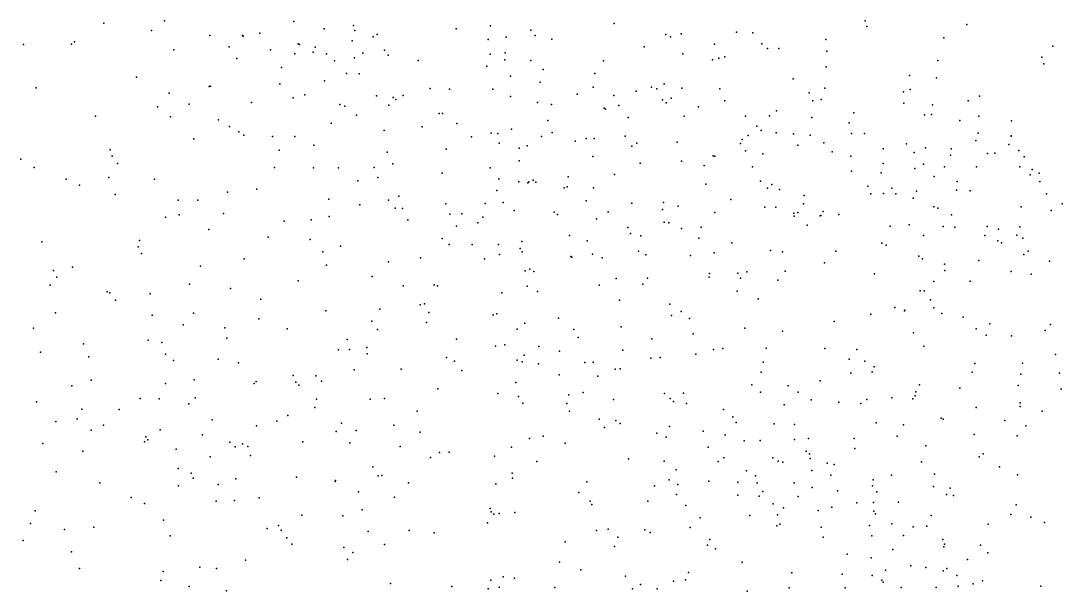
# Model space of a CAD drawing. Header units: metres. Extents: x -25 to 25, y -27.8 to 27.8.
# Drawn here: x -11.03 to -9.484, y 6.8 to 7.646 of the extents above; entities that cross this region are included whole.
import ezdxf

# ---------------------------------------------------------------- set-up
doc = ezdxf.new("R2010")
doc.units = ezdxf.units.M

msp = doc.modelspace()

# ---------------------------------------------------------------- linework, layer by layer
for p in [(-10.9072, 7.6426, 15.9924), (-10.8171, 7.646, 16.1483), (-10.625, 7.6449, -14.0574), (-10.1491, 7.6422, -2.7481), (-9.7762, 7.6458, 19.6065), (-9.6252, 7.6404, 17.1865), (-10.8363, 7.6316, 11.5643), (-10.6756, 7.6277, -4.884), (-10.5798, 7.6342, 18.7799), (-10.5364, 7.6391, 24.1261), (-10.5344, 7.6318, 2.4931), (-10.501, 7.6257, 23.0222), (-10.3839, 7.6343, 16.3119), (-10.3329, 7.6385, 18.6719), (-10.273, 7.632, 2.6228), (-10.0725, 7.6255, 19.0176), (-10.0499, 7.6265, 23.3299), (-9.9675, 7.6294, -2.0441), (-9.9432, 7.6281, 2.6286), (-9.7737, 7.6377, 19.2235), (-11.0266, 7.611, -5.4847), (-10.9553, 7.6112, 24.8569), (-10.9509, 7.6149, -14.9327), (-10.7497, 7.6241, -14.5324), (-10.701, 7.624, 23.2571), (-10.7003, 7.6232, 23.3463), (-10.6183, 7.6121, 16.3185), (-10.6165, 7.6109, 2.3442), (-10.5382, 7.6163, 23.8997), (-10.5073, 7.6222, -14.2044), (-10.3364, 7.6185, -13.7042), (-10.3095, 7.6218, -13.4558), (-10.2665, 7.6243, 11.4926), (-10.2416, 7.6187, 18.3871), (-10.0653, 7.6222, 18.1423), (-10.0003, 7.6115, 19.4492), (-9.9299, 7.612, 17.9185), (-9.835, 7.6182, 17.7852), (-9.6595, 7.6208, -13.4719), (-10.8034, 7.6028, -14.6818), (-10.7212, 7.6075, 24.6366), (-10.6598, 7.6029, 24.5441), (-10.6233, 7.5971, 23.5238), (-10.5961, 7.5995, 11.5085), (-10.5932, 7.607, 24.4451), (-10.5763, 7.597, 23.0625), (-10.5227, 7.5981, 24.2606), (-10.4903, 7.6027, 23.9929), (-10.4847, 7.5951, 16.3191), (-10.3333, 7.5963, 19.1452), (-10.3111, 7.5983, 18.5555), (-10.1047, 7.6074, -14.8594), (-10.0474, 7.5971, 17.3077), (-9.9213, 7.6049, 16.1687), (-9.9048, 7.6051, 23.4574), (-9.8332, 7.6009, 16.1704), (-9.4978, 7.6086, -3.6067), (-10.7096, 7.5901, 16.2474), (-10.5647, 7.5866, 24.3587), (-10.5349, 7.5912, 23.7995), (-10.4404, 7.5869, -4.5813), (-10.3384, 7.5786, 22.9974), (-10.3115, 7.5879, -2.1825), (-10.2731, 7.5872, 16.9169), (-10.165, 7.5866, 18.9102), (-10.0032, 7.5883, -13.4581), (-9.9937, 7.5907, 11.6475), (-9.9847, 7.5925, 18.0257), (-9.6685, 7.5869, 11.9124), (-9.5142, 7.592, 11.5653), (-9.511, 7.5821, 17.557), (-10.6432, 7.5767, 18.6433), (-10.5468, 7.568, 23.711), (-10.5279, 7.5671, -13.9121), (-10.3033, 7.5639, -3.4427), (-10.2544, 7.5738, 23.0801), (-10.178, 7.5678, 16.2007), (-9.8343, 7.5779, 23.496), (-9.7105, 7.5651, 11.265), (-10.8586, 7.5625, 10.8879), (-10.7506, 7.5484, 17.9363), (-10.7488, 7.5492, 18.3997), (-10.6458, 7.5523, 23.2572), (-10.5792, 7.557, 16.7456), (-10.2593, 7.5549, 16.227), (-10.1804, 7.5477, 23.1556), (-10.0937, 7.5476, 11.0348), (-10.075, 7.5523, 16.1765), (-9.8831, 7.5597, -13.2022), (-9.6704, 7.5614, -16.0188), (-11.0076, 7.5465, -15.0785), (-10.8102, 7.5385, 16.1117), (-10.6084, 7.5362, 2.1388), (-10.502, 7.5345, 23.0421), (-10.4775, 7.5321, 2.0205), (-10.4627, 7.5352, 2.6788), (-10.4226, 7.5456, 24.2685), (-10.3936, 7.5446, 23.9635), (-10.3293, 7.5444, -2.3607), (-10.3032, 7.5336, -14.6787), (-10.2043, 7.537, 24.1628), (-10.1497, 7.5352, 24.0949), (-10.1165, 7.5414, 23.2232), (-10.0858, 7.545, 2.7073), (-10.0487, 7.5461, -3.8092), (-9.9922, 7.545, 23.3668), (-9.8596, 7.5392, -3.6179), (-9.8362, 7.5459, -13.4998), (-9.7195, 7.5405, 17.6949), (-9.7097, 7.5443, 19.2215), (-9.6065, 7.5344, 11.4478), (-10.8276, 7.5184, 24.7324), (-10.7805, 7.5225, 18.1551), (-10.6878, 7.5246, 24.589), (-10.6258, 7.5316, 23.148), (-10.5565, 7.5218, 16.2872), (-10.5491, 7.5194, 23.5764), (-10.484, 7.521, -3.5601), (-10.4735, 7.5293, 24.3362), (-10.2631, 7.5249, 24.2701), (-10.2422, 7.5217, 23.9941), (-10.1423, 7.5201, 1.92), (-10.0776, 7.5288, 24.0308), (-10.0718, 7.5244, 24.2763), (-10.0643, 7.5313, 24.1167), (-10.024, 7.5183, 16.9898), (-9.985, 7.5272, 24.1742), (-9.8542, 7.5273, 17.8054), (-9.8415, 7.5292, 19.1593), (-9.7188, 7.524, 23.585), (-9.6764, 7.5211, -12.9482), (-9.6235, 7.5275, -3.5362), (-10.9194, 7.5046, 24.8047), (-10.8081, 7.5034, -5.1597), (-10.5321, 7.5061, 24.4239), (-10.4093, 7.5085, 23.0137), (-10.4042, 7.5083, 23.8265), (-10.1638, 7.5164, -2.9595), (-10.162, 7.5147, 23.9658), (-10.1285, 7.5024, 18.229), (-10.0454, 7.5046, 23.9502), (-9.9542, 7.5044, 23.9649), (-9.9187, 7.5048, 19.1134), (-9.9081, 7.5122, 24.263), (-9.8558, 7.5025, 24.0311), (-9.7931, 7.5093, 23.5363), (-9.6881, 7.5067, 23.6789), (-9.6778, 7.507, 16.1516), (-9.6074, 7.5047, 17.6119), (-10.7369, 7.499, -3.7161), (-10.7205, 7.4894, 10.9073), (-10.5696, 7.494, -4.7551), (-10.4341, 7.4889, 23.7107), (-10.383, 7.4936, 16.2272), (-10.2477, 7.4982, 18.781), (-9.9375, 7.4897, 2.7589), (-9.8004, 7.4945, 16.1171), (-9.6358, 7.4982, 23.756), (-9.5592, 7.4974, 23.8323), (-10.7736, 7.4711, 16.1466), (-10.7068, 7.4811, 2.6335), (-10.6992, 7.4763, 2.2514), (-10.6567, 7.4744, 16.1929), (-10.6234, 7.4742, 11.5951), (-10.491, 7.483, -14.3878), (-10.3613, 7.4738, -4.4887), (-10.3317, 7.4792, 23.8691), (-10.3218, 7.479, 18.6756), (-10.3016, 7.4853, 18.5325), (-10.2569, 7.4743, 11.0592), (-10.2415, 7.4804, 18.39), (-10.1906, 7.4713, 18.8678), (-10.1791, 7.4714, -4.0494), (-10.133, 7.475, 16.1479), (-9.9504, 7.4756, -15.0862), (-9.931, 7.4831, 24.374), (-9.9086, 7.48, 19.5406), (-9.8828, 7.4783, 23.8957), (-9.8582, 7.4764, 11.166), (-9.7965, 7.4788, 23.7452), (-9.7773, 7.4787, 24.0914), (-9.6086, 7.4794, 19.2288), (-9.5596, 7.4755, 19.7676), (-9.5596, 7.4748, 15.7214), (-10.595, 7.4613, 18.7341), (-10.3985, 7.4555, 24.4586), (-10.32, 7.4642, 24.4251), (-10.2901, 7.4572, 11.6013), (-10.2782, 7.4603, 23.041), (-10.2071, 7.4673, 2.7742), (-10.1231, 7.4598, -1.9823), (-10.1156, 7.4642, 23.1855), (-10.0554, 7.4658, 23.823), (-9.9615, 7.4641, 23.815), (-9.9589, 7.4698, 17.9707), (-9.8766, 7.4617, 23.7941), (-9.8376, 7.4647, 24.3425), (-9.7497, 7.456, 23.8137), (-9.7151, 7.4633, 23.9907), (-9.6869, 7.4576, 24.0914), (-9.6487, 7.4562, 15.7107), (-9.6119, 7.4686, 15.6198), (-9.5628, 7.4626, 15.8127), (-11.0304, 7.4409, 24.8641), (-10.8979, 7.4546, 15.9809), (-10.8946, 7.4449, -3.8068), (-10.6468, 7.4539, 24.5626), (-10.4862, 7.4513, -14.0281), (-10.1807, 7.4445, 19.3345), (-10.0021, 7.4457, -3.5444), (-9.9999, 7.4451, 1.8962), (-9.9539, 7.453, 11.7685), (-9.9286, 7.4488, 23.4279), (-9.8254, 7.4517, -1.8844), (-9.7976, 7.4453, 17.7472), (-9.7037, 7.4505, 24.2336), (-9.6499, 7.4465, 15.7977), (-9.5946, 7.4493, 24.065), (-9.5836, 7.4494, 23.9727), (-9.548, 7.4537, 16.2519), (-9.5402, 7.4442, 17.5465), (-11.0105, 7.4284, -5.4791), (-10.8866, 7.4344, -5.3463), (-10.6536, 7.4285, 2.8167), (-10.5955, 7.4279, -14.3377), (-10.5584, 7.4276, 24.4989), (-10.5057, 7.4281, 23.1109), (-10.4781, 7.4336, 18.9596), (-10.3334, 7.4277, -13.7261), (-10.2904, 7.438, 23.7625), (-10.1107, 7.4348, 23.7536), (-10.0494, 7.4375, 24.5005), (-10.0156, 7.4315, 19.0109), (-9.9439, 7.4293, 23.7259), (-9.7495, 7.4343, 24.3367), (-9.7027, 7.4267, 15.863), (-9.6898, 7.4332, 15.5692), (-9.6585, 7.4295, 17.6354), (-9.611, 7.4291, 15.8989), (-9.5469, 7.4293, -1.8312), (-9.5286, 7.4254, 15.4129), (-10.9633, 7.4109, 15.9208), (-10.8996, 7.4135, 24.78), (-10.8321, 7.411, -14.9863), (-10.5298, 7.4087, 23.3627), (-10.5004, 7.4133, 11.0417), (-10.4045, 7.4199, -13.8626), (-10.3203, 7.4113, 1.8841), (-10.2696, 7.4093, 18.4388), (-10.2173, 7.4146, 24.5225), (-10.1486, 7.4179, -13.3847), (-9.7967, 7.4228, 24.4271), (-9.7527, 7.4203, 16.0855), (-9.674, 7.4152, 12.0271), (-9.5313, 7.4174, 15.9631), (-9.5179, 7.42, -3.4501), (-10.9435, 7.4021, -15.1272), (-10.6798, 7.3962, 17.7625), (-10.3236, 7.3944, 23.678), (-10.2909, 7.4072, -2.0845), (-10.2776, 7.4054, -3.3989), (-10.2761, 7.4072, 18.7406), (-10.2654, 7.4066, -2.6213), (-10.2235, 7.3979, 23.0774), (-10.2188, 7.3994, -2.8751), (-10.1801, 7.3981, 16.1221), (-10.0128, 7.4036, 23.6745), (-9.9318, 7.4082, 17.9099), (-9.9212, 7.3974, 23.6373), (-9.9152, 7.4032, 19.0877), (-9.9038, 7.3957, 24.537), (-9.7725, 7.4004, 15.7064), (-9.7366, 7.3974, 2.8478), (-9.7001, 7.3933, 1.8469), (-9.6408, 7.3949, 24.3312), (-9.64, 7.4073, 15.4441), (-9.6205, 7.3935, 16.1384), (-9.5172, 7.4076, 24.1431), (-10.8903, 7.3884, 11.7284), (-10.7969, 7.38, 16.0767), (-10.7676, 7.3798, 18.287), (-10.7236, 7.3919, 24.6522), (-10.5729, 7.3811, 16.1714), (-10.4845, 7.3799, 16.162), (-10.4688, 7.3856, 24.5221), (-10.1908, 7.379, 23.633), (-9.9757, 7.3808, -1.9002), (-9.867, 7.387, -3.4118), (-9.7681, 7.3893, 15.5787), (-9.7491, 7.3897, 15.9373), (-9.731, 7.3892, 17.6861), (-9.7053, 7.3829, 11.3433), (-9.5073, 7.3894, 16.1644), (-10.527, 7.373, 16.8009), (-10.4746, 7.3679, 23.1759), (-10.4635, 7.3676, 23.2837), (-10.3992, 7.3744, 23.5078), (-10.3406, 7.3751, 16.1321), (-10.3138, 7.3766, 23.0527), (-10.2976, 7.3643, 17.4111), (-10.2384, 7.3622, -3.5893), (-10.1582, 7.3623, 24.5931), (-10.1231, 7.3754, 18.213), (-10.0772, 7.3659, 18.9503), (-10.0759, 7.3763, 16.0878), (-10.0539, 7.371, 18.1096), (-9.9252, 7.3693, -15.5224), (-9.909, 7.3694, 2.9074), (-9.868, 7.3745, 16.0429), (-9.8388, 7.363, 15.6532), (-9.6742, 7.3699, 19.1979), (-9.6686, 7.3679, 19.6973), (-9.5449, 7.37, 24.4265), (-9.5001, 7.3645, 24.5992), (-9.4838, 7.3745, 25.1561), (-10.8155, 7.3548, -5.2167), (-10.7952, 7.358, 10.9534), (-10.7295, 7.3599, -14.8761), (-10.6391, 7.3489, -14.6833), (-10.5994, 7.3507, 2.0462), (-10.5727, 7.3555, 17.6202), (-10.4558, 7.3505, -3.5433), (-10.3933, 7.3592, 23.1027), (-10.3756, 7.3594, 16.9012), (-10.3444, 7.3544, 11.1304), (-10.2332, 7.3587, 18.8029), (-10.1755, 7.3523, -14.8033), (-10.0749, 7.3473, 11.7897), (-9.9995, 7.3616, 23.5342), (-9.8825, 7.3604, 17.8257), (-9.8817, 7.3563, 1.8401), (-9.8762, 7.3615, 17.0708), (-9.8431, 7.3564, 15.7803), (-9.8422, 7.3572, 15.8889), (-9.8154, 7.3587, 24.5472), (-9.6482, 7.3581, 24.5723), (-10.7511, 7.3362, -5.0672), (-10.3833, 7.3411, 23.4089), (-10.3518, 7.3461, 24.5553), (-10.1289, 7.3394, 23.494), (-10.068, 7.3463, -3.382), (-10.0494, 7.3378, 23.4294), (-10.02, 7.3399, 24.6268), (-9.8624, 7.3428, -15.7311), (-9.7393, 7.341, -13.6229), (-9.7112, 7.3432, -1.8525), (-9.6606, 7.3407, 17.6139), (-9.6431, 7.3397, 17.1852), (-9.5953, 7.3407, 24.7835), (-9.5786, 7.3368, 15.323), (-9.5466, 7.3403, 24.8801), (-10.9992, 7.3179, -15.2518), (-10.854, 7.3202, 24.718), (-10.663, 7.325, 16.0882), (-10.6006, 7.3214, -3.6033), (-10.4047, 7.3227, 16.0927), (-10.2865, 7.3186, -4.0676), (-10.2155, 7.3273, 23.4413), (-10.1895, 7.3195, 1.8142), (-10.1249, 7.3306, 16.0361), (-10.1095, 7.327, 23.327), (-10.0233, 7.3236, -13.6121), (-9.9745, 7.3164, 15.925), (-9.7517, 7.3162, 19.1675), (-9.6897, 7.3275, 24.6502), (-9.5987, 7.3275, 2.8482), (-9.5793, 7.3195, 25.0543), (-9.5737, 7.3167, 25.1624), (-9.5512, 7.328, 11.5436), (-9.5423, 7.3235, 25.3503), (-10.8559, 7.3107, 15.9879), (-10.8511, 7.3005, 2.892), (-10.5821, 7.3033, 2.9847), (-10.5558, 7.3114, 11.7324), (-10.3943, 7.3142, -14.0404), (-10.3599, 7.3138, 23.2668), (-10.3212, 7.3139, 18.5648), (-10.289, 7.3083, 16.0478), (-10.286, 7.3031, 18.4745), (-10.1129, 7.3039, 16.9711), (-10.0009, 7.3019, 18.0207), (-9.9171, 7.3049, 11.2132), (-9.8993, 7.3032, 24.6904), (-9.8202, 7.3039, 24.7268), (-9.7454, 7.3132, 15.3861), (-9.5342, 7.3043, 19.2289), (-10.6986, 7.2928, 16.6771), (-10.4842, 7.2883, 16.0784), (-10.4369, 7.2943, 24.5628), (-10.342, 7.293, -4.3341), (-10.3195, 7.2993, 23.1836), (-10.2134, 7.296, 18.3465), (-10.2119, 7.2951, 16.0007), (-10.1812, 7.2996, -13.7113), (-10.1668, 7.2943, -2.0249), (-10.1022, 7.2986, 2.9731), (-10.0356, 7.2979, 19.4741), (-9.8369, 7.2868, 15.4414), (-9.6969, 7.2967, -15.9382), (-9.6913, 7.2929, 24.7822), (-9.6584, 7.2846, 24.8916), (-9.6078, 7.2902, 25.2445), (-9.5407, 7.2994, 25.5016), (-9.5027, 7.2892, -13.6226), (-10.9818, 7.2752, 16.5497), (-10.9537, 7.2806, 10.9923), (-10.7637, 7.2821, 3.0189), (-10.5764, 7.2834, 16.0823), (-10.2816, 7.2751, -13.9105), (-10.2746, 7.2774, 19.2475), (-10.2685, 7.2738, 24.6484), (-10.0078, 7.271, 1.7895), (-9.9655, 7.2713, 19.0384), (-9.952, 7.2736, 11.9614), (-9.8954, 7.2746, -13.0766), (-9.7624, 7.2704, 24.8225), (-9.6581, 7.2752, 25.0013), (-9.5594, 7.2738, 17.4983), (-9.5299, 7.2701, 25.6017), (-10.9869, 7.2537, 24.7885), (-10.9768, 7.2656, 11.8649), (-10.7799, 7.255, 24.6579), (-10.6183, 7.2601, 24.5851), (-10.5084, 7.2667, 11.1371), (-10.4165, 7.2542, 11.7851), (-10.1461, 7.2635, 24.6985), (-10.1066, 7.2552, 18.178), (-10.0996, 7.264, 18.9288), (-10.0083, 7.2656, -14.9206), (-9.9613, 7.2641, 15.6106), (-9.9062, 7.261, -3.2824), (-9.6742, 7.2593, 15.2792), (-9.6204, 7.2596, 12.1585), (-10.9024, 7.2439, 15.9452), (-10.8981, 7.2425, 24.7235), (-10.8381, 7.2408, -5.3449), (-10.7188, 7.2489, 18.3679), (-10.4624, 7.2528, 1.8883), (-10.4116, 7.2529, -4.5018), (-10.316, 7.2424, -11.2599), (-10.2784, 7.2521, -2.4287), (-10.263, 7.2442, 18.7721), (-10.1717, 7.2535, -11.3133), (-9.9663, 7.2449, -11.3651), (-9.6945, 7.2453, 1.7436), (-9.6887, 7.2452, 25.0989), (-10.8898, 7.2313, 2.7365), (-10.674, 7.2327, 17.8033), (-10.4374, 7.2246, -13.6422), (-10.4311, 7.2262, 15.987), (-10.1415, 7.2313, 15.8676), (-10.0667, 7.2254, 15.7319), (-9.9352, 7.2333, 3.0881), (-9.6792, 7.2317, 25.341), (-10.9789, 7.2124, 15.9183), (-10.8354, 7.2091, 2.4429), (-10.7737, 7.2122, 16.0179), (-10.5776, 7.2156, 18.7066), (-10.4974, 7.218, -11.1445), (-10.4242, 7.2131, 19.0128), (-10.3291, 7.2096, 24.6833), (-10.3236, 7.2109, 17.4385), (-10.064, 7.2087, 24.7644), (-10.0496, 7.2148, -13.7179), (-9.7681, 7.2104, 24.9326), (-9.7324, 7.2204, 17.6421), (-9.718, 7.2155, 25.176), (-9.7176, 7.2166, 19.1863), (-9.6742, 7.2202, -3.2618), (-9.6625, 7.2114, 17.5769), (-10.7892, 7.1948, 11.0463), (-10.6767, 7.2038, 24.6173), (-10.5089, 7.2001, 24.6128), (-10.4279, 7.1985, -14.3017), (-10.2818, 7.1974, -2.7462), (-10.2319, 7.2047, 18.38), (-10.1387, 7.1918, 15.7853), (-10.0374, 7.2041, 18.0616), (-9.8222, 7.1996, 15.3277), (-9.6306, 7.2061, 15.2051), (-9.5914, 7.1964, 25.6711), (-9.501, 7.1953, 1.6779), (-11.0118, 7.19, 6.1466), (-10.7276, 7.1903, 2.2546), (-10.6347, 7.1891, 15.9936), (-10.5007, 7.1878, -14.6128), (-10.293, 7.1885, 18.4935), (-10.2092, 7.188, 15.836), (-10.0318, 7.1816, 18.9814), (-9.955, 7.1897, 17.9133), (-9.8993, 7.1853, 15.3759), (-9.7045, 7.1831, 25.4676), (-9.6116, 7.1887, -13.672), (-9.5968, 7.1796, 17.5016), (-9.559, 7.1786, 17.1145), (-9.5092, 7.1865, 17.4185), (-10.9372, 7.1665, 24.7235), (-10.8415, 7.172, -3.7235), (-10.8211, 7.1687, -15.1834), (-10.7242, 7.1749, 18.1941), (-10.5458, 7.1729, 17.6496), (-10.5167, 7.1612, 3.107), (-10.3834, 7.1734, 16.8605), (-10.3253, 7.163, 18.6942), (-10.3117, 7.1651, -14.6237), (-10.2609, 7.1624, 11.9421), (-10.2028, 7.1762, -2.225), (-10.0933, 7.1739, 15.6543), (-9.6893, 7.1629, 25.5737), (-11.0011, 7.1542, -3.7964), (-10.9295, 7.1474, -15.2973), (-10.8156, 7.1511, 2.8562), (-10.5587, 7.1579, -4.6306), (-10.5424, 7.1582, -14.1784), (-10.5158, 7.1519, -3.6353), (-10.398, 7.1461, -4.0222), (-10.283, 7.1499, -2.9201), (-10.2306, 7.1555, 24.7498), (-10.1363, 7.1574, 24.7819), (-10.0949, 7.1453, 19.4212), (-10.0807, 7.1464, -2.0609), (-10.028, 7.1515, -11.2359), (-10.0017, 7.158, 12.0566), (-9.9877, 7.1597, 15.4501), (-9.9232, 7.1603, 1.6985), (-9.8361, 7.1595, 17.7363), (-9.7886, 7.158, -1.8961), (-9.4935, 7.1508, -12.8071), (-10.8036, 7.1417, -5.1629), (-10.7373, 7.1436, 15.9474), (-10.7073, 7.1383, -4.8499), (-10.3865, 7.1411, -4.2534), (-10.2933, 7.1424, 1.769), (-10.286, 7.1401, 15.7454), (-10.2617, 7.137, 18.765), (-10.1926, 7.1388, 15.6683), (-10.1805, 7.1396, 11.2513), (-9.9277, 7.1392, -3.1798), (-9.8004, 7.144, 3.1426), (-9.7771, 7.141, 16.9712), (-9.763, 7.1327, 25.4), (-9.6134, 7.1372, 12.0523), (-9.5429, 7.138, 19.7143), (-10.6258, 7.1194, 16.6605), (-10.5921, 7.1189, -11.0032), (-10.5352, 7.128, -13.911), (-10.4654, 7.1289, 15.8283), (-10.3756, 7.1269, 15.7819), (-10.2309, 7.1205, 18.5014), (-10.1736, 7.1185, -3.1676), (-10.1477, 7.1292, -11.0876), (-10.1404, 7.1294, 18.3358), (-9.931, 7.1245, 24.8676), (-9.7979, 7.1233, 25.2811), (-9.7661, 7.125, 15.2259), (-9.6175, 7.1245, 15.16), (-9.5453, 7.1215, -3.2405), (-9.488, 7.1231, 15.1178), (-10.9547, 7.1043, 15.9202), (-10.9259, 7.1129, 5.7942), (-10.8154, 7.1075, 11.9954), (-10.7729, 7.1132, 24.6237), (-10.6836, 7.1075, 15.8866), (-10.6808, 7.1107, -11.1507), (-10.6218, 7.1096, 24.63), (-10.6174, 7.1054, -11.4029), (-10.584, 7.111, -14.9064), (-10.4113, 7.0996, 24.6859), (-10.2953, 7.109, 18.6357), (-9.9447, 7.1055, 16.9566), (-9.8909, 7.1041, 24.9786), (-9.8433, 7.1116, 15.2805), (-9.6957, 7.1058, 17.5835), (-9.6359, 7.1007, 19.2212), (-9.549, 7.1047, 25.8494), (-9.4853, 7.0991, 17.3571), (-10.8533, 7.0857, 15.9441), (-10.8247, 7.085, 16.5457), (-10.7716, 7.0866, -5.0157), (-10.5914, 7.0843, 17.7957), (-10.5115, 7.0846, 15.7575), (-10.4905, 7.0855, 24.6538), (-10.3222, 7.0929, -11.5911), (-10.2912, 7.0884, -11.0079), (-10.2165, 7.0911, 15.5965), (-10.1953, 7.0942, 16.9057), (-10.1504, 7.0841, 18.446), (-10.0742, 7.0927, 18.9448), (-10.066, 7.0856, 24.8311), (-10.0463, 7.0935, 15.4391), (-9.9318, 7.0949, -13.7432), (-9.8758, 7.0949, 17.8508), (-9.774, 7.084, 25.5447), (-9.737, 7.0862, 25.64), (-9.7056, 7.0852, 25.7298), (-9.7019, 7.0896, 15.1685), (-9.7012, 7.0952, 1.6074), (-11.0069, 7.0807, 12.0395), (-10.9399, 7.0696, 24.6617), (-10.8843, 7.0691, 5.4856), (-10.7807, 7.0774, 2.6509), (-10.5935, 7.0721, 2.1466), (-10.285, 7.0785, 24.7633), (-10.2193, 7.0781, 3.0484), (-10.0612, 7.0808, 18.3558), (-10.0418, 7.0778, -13.0885), (-9.9869, 7.0692, -11.6371), (-9.8968, 7.0761, 12.1579), (-9.8565, 7.0834, -15.5931), (-9.8154, 7.0802, 11.2786), (-9.7828, 7.0782, 19.1619), (-9.6115, 7.0723, 3.1891), (-9.5463, 7.0788, 1.5714), (-9.5463, 7.0734, 19.2456), (-10.9469, 7.0555, -5.4391), (-10.7461, 7.054, 15.8524), (-10.634, 7.0601, 18.3169), (-10.442, 7.0667, 15.6786), (-10.2154, 7.0669, 18.6025), (-10.1717, 7.0547, 1.6264), (-10.1467, 7.0526, -11.6474), (-9.973, 7.0584, 19.0356), (-9.6634, 7.0563, 25.8026), (-9.6607, 7.0549, 11.385), (-9.5692, 7.0529, 15.1177), (-9.5134, 7.0667, 11.9212), (-10.9785, 7.0512, 6.4196), (-10.9261, 7.0383, 5.2125), (-10.9077, 7.0457, 5.9504), (-10.8235, 7.039, 4.9599), (-10.6805, 7.0451, 12.0629), (-10.6503, 7.0517, 18.101), (-10.5542, 7.049, 18.5975), (-10.5322, 7.0379, -4.4603), (-10.4762, 7.0458, 1.9557), (-10.1635, 7.0422, 18.8518), (-10.1403, 7.0482, -14.0099), (-10.0668, 7.0439, 17.3539), (-9.968, 7.0499, 18.1261), (-9.9115, 7.0481, 25.047), (-9.8812, 7.0469, 25.1681), (-9.7601, 7.0492, 17.2497), (-9.7196, 7.0464, -11.7061), (-9.5377, 7.0449, 25.9283), (-10.8449, 7.0284, -5.3018), (-10.8416, 7.0243, 4.7129), (-10.7606, 7.0313, 24.6056), (-10.5619, 7.0367, 24.6325), (-10.4373, 7.0353, 17.6281), (-10.275, 7.026, -3.0438), (-10.2546, 7.0294, 15.5251), (-10.086, 7.034, 18.4877), (-10.0719, 7.0281, -2.1955), (-10.0171, 7.0368, 15.3613), (-9.9843, 7.0316, 3.0817), (-9.9559, 7.0224, 18.3825), (-9.9324, 7.0229, 18.1983), (-9.8812, 7.0244, 25.2708), (-9.8605, 7.026, 19.1179), (-9.7929, 7.026, 17.6958), (-9.7289, 7.0294, -3.1344), (-9.6146, 7.0319, 25.8727), (-9.5504, 7.03, 11.5578), (-10.9977, 7.0189, -15.431), (-10.9383, 7.0075, 6.2543), (-10.8467, 7.0212, 24.6151), (-10.7995, 7.0105, -15.2709), (-10.72, 7.0208, -11.0266), (-10.7119, 7.0139, 2.5072), (-10.701, 7.0181, -3.6152), (-10.6932, 7.0143, 15.7473), (-10.6116, 7.0213, 15.6904), (-10.542, 7.0199, -3.7835), (-10.4668, 7.0142, -4.1782), (-10.3016, 7.013, -14.2827), (-10.2218, 7.0191, -14.1451), (-10.0096, 7.0134, 18.4593), (-9.8639, 7.0074, 25.4355), (-9.7918, 7.0112, 25.6744), (-9.6862, 7.0152, 17.5554), (-10.7491, 6.9989, 5.1064), (-10.6892, 7.0009, -4.6691), (-10.422, 6.9981, 15.5585), (-10.4086, 7.0051, -10.8762), (-10.3944, 7.0057, 24.7346), (-10.3271, 6.9997, -13.3562), (-10.2641, 6.992, -2.69), (-10.1278, 6.9961, 15.4195), (-10.0748, 6.9923, 18.9253), (-9.9948, 6.9921, -14.8079), (-9.9863, 6.9976, 25.0088), (-9.9133, 6.9975, 18.3126), (-9.9058, 6.9926, 19.5236), (-9.8988, 6.9909, 18.0712), (-9.8591, 7.0032, -11.4092), (-9.8583, 6.9964, 17.8759), (-9.6925, 6.9913, 16.9086), (-9.6071, 6.999, 13.1216), (-9.6013, 7.0032, 19.6571), (-10.9781, 6.9768, 4.6126), (-10.7966, 6.9817, 11.1212), (-10.5077, 6.9842, -11.6373), (-10.057, 6.9796, 18.6003), (-9.9526, 6.9781, 25.1106), (-9.8557, 6.9786, 25.5813), (-9.8326, 6.9895, 17.7776), (-9.8226, 6.9874, -12.8825), (-9.5768, 6.9838, -1.9991), (-10.9129, 6.9603, -3.6715), (-10.7776, 6.9744, -4.821), (-10.7746, 6.9672, -11.232), (-10.7109, 6.966, 5.3498), (-10.6208, 6.9685, 24.6266), (-10.5636, 6.9625, 15.5695), (-10.5629, 6.9636, 2.9114), (-10.4996, 6.9706, 12.1846), (-10.4942, 6.9714, 24.682), (-10.4547, 6.9601, 11.2898), (-10.3005, 6.9746, -2.8738), (-10.3002, 6.9674, 19.138), (-10.19, 6.962, -11.0071), (-10.0675, 6.9648, 15.3497), (-10.0086, 6.9629, 18.9896), (-9.9655, 6.9614, 18.5733), (-9.9393, 6.9708, 25.2064), (-9.937, 6.9604, -2.1025), (-9.8816, 6.9603, -11.7933), (-9.8276, 6.9718, -15.2623), (-9.7643, 6.9648, 15.151), (-9.7371, 6.9718, 17.6223), (-9.6732, 6.9733, 11.8695), (-9.5503, 6.9724, 25.984), (-10.7964, 6.9556, 12.1365), (-10.7375, 6.9577, 5.7478), (-10.5288, 6.9467, 17.8767), (-10.3247, 6.959, 15.466), (-10.2016, 6.9459, 15.4065), (-10.0893, 6.9557, 24.931), (-10.0547, 6.9576, 18.7763), (-9.9286, 6.9473, 19.065), (-9.8549, 6.9532, 18.4592), (-9.8175, 6.9486, 18.1414), (-9.7654, 6.9559, 25.7964), (-9.7589, 6.9468, 19.1696), (-9.6748, 6.9548, 15.1039), (-9.6501, 6.9523, 17.5111), (-10.8665, 6.9383, -5.1086), (-10.8466, 6.9295, 4.8363), (-10.7403, 6.9329, 24.594), (-10.7129, 6.934, 15.6298), (-10.6764, 6.9382, -11.4945), (-10.4752, 6.939, -14.1717), (-10.1849, 6.9329, -11.7644), (-10.0994, 6.9333, 3.015), (-10.0564, 6.9428, -11.215), (-9.9656, 6.9421, 18.7293), (-9.9339, 6.9403, 15.2428), (-9.9132, 6.929, 25.5075), (-9.8759, 6.9398, 16.8764), (-9.7889, 6.9306, 17.8927), (-9.7638, 6.931, 18.3769), (-9.7269, 6.9316, 3.146), (-9.6556, 6.9428, 25.9261), (-9.645, 6.9415, -11.5423), (-11.0093, 6.9188, 4.9437), (-10.5233, 6.9204, 18.3743), (-10.3334, 6.9224, 16.7159), (-10.3318, 6.9173, 17.6396), (-10.3277, 6.9137, -14.4233), (-10.3202, 6.9149, 24.8025), (-10.2965, 6.9162, 11.3047), (-10.1825, 6.9282, 16.8115), (-10.0428, 6.9266, 19.3991), (-9.8975, 6.9232, -3.0744), (-9.8461, 6.9193, 19.0931), (-9.8257, 6.9244, 18.5915), (-9.7633, 6.9181, 18.5023), (-9.7611, 6.9143, 18.0659), (-9.5523, 6.9276, -3.1582), (-11.0162, 6.9001, 15.872), (-10.8187, 6.905, 24.5796), (-10.6132, 6.9121, 2.4141), (-10.5524, 6.9112, 15.487), (-10.3372, 6.9008, 1.7684), (-10.0216, 6.9081, 17.4191), (-9.9477, 6.912, 25.3702), (-9.9064, 6.9127, 18.9641), (-9.9032, 6.8989, 25.5878), (-9.7368, 6.8993, -13.7245), (-9.6785, 6.9117, 19.1877), (-9.5935, 6.8988, 26.0045), (-9.5602, 6.9132, 15.0725), (-9.5301, 6.9094, 17.3822), (-9.51, 6.9013, 19.2308), (-10.9657, 6.8908, -5.4031), (-10.922, 6.8946, -5.2538), (-10.6647, 6.8925, 24.6144), (-10.6477, 6.897, 5.6319), (-10.6439, 6.8902, 15.5163), (-10.5147, 6.8881, 18.2183), (-10.4534, 6.8893, 15.4195), (-10.4165, 6.886, -13.5467), (-10.1752, 6.8893, 19.232), (-10.158, 6.8917, 12.3475), (-10.1038, 6.8905, -14.1103), (-10.0958, 6.8867, -13.0026), (-10.0365, 6.894, 25.0558), (-9.9076, 6.8965, 18.8601), (-9.8419, 6.8947, 18.7515), (-9.77, 6.8969, 17.7899), (-9.7051, 6.8951, 12.839), (-9.6848, 6.8961, 17.5744), (-11.027, 6.8747, 24.5925), (-10.8086, 6.8816, 15.6381), (-10.6352, 6.8786, 2.5786), (-10.6281, 6.8693, -4.432), (-10.4904, 6.8689, 18.04), (-10.2221, 6.8725, 15.3392), (-10.1437, 6.8797, -2.4774), (-10.0105, 6.868, 15.2447), (-10.0069, 6.8761, 11.267), (-9.8386, 6.8795, 17.357), (-9.7663, 6.8818, -15.0043), (-9.7196, 6.8819, 18.6523), (-9.6612, 6.876, 18.2831), (-9.6584, 6.8692, 18.4875), (-9.6052, 6.8677, 1.4047), (-10.9551, 6.8577, -15.499), (-10.5507, 6.8644, -4.1912), (-10.5371, 6.8567, 15.4094), (-10.1485, 6.866, -3.072), (-9.9986, 6.8625, 25.2644), (-9.803, 6.8543, 25.8262), (-9.7354, 6.8611, 18.7458), (-9.6594, 6.8653, 18.175), (-9.5943, 6.8566, 17.4884), (-10.6969, 6.8453, -15.2621), (-10.5452, 6.8463, -4.0293), (-10.2302, 6.8426, 24.8567), (-9.9591, 6.8425, 25.543), (-9.7675, 6.849, 13.0641), (-9.7086, 6.8372, -12.0112), (-9.6245, 6.8466, 18.3553), (-10.9435, 6.8333, 15.7245), (-10.819, 6.8287, 6.4474), (-10.7644, 6.8349, 15.5379), (-10.7396, 6.833, 5.9843), (-10.3141, 6.8206, 18.936), (-10.1987, 6.8314, 2.9168), (-10.1323, 6.8216, 24.9722), (-10.0387, 6.827, 1.3158), (-9.8853, 6.8266, 25.7396), (-9.8105, 6.8249, -2.1377), (-9.7661, 6.8226, 11.7415), (-9.7464, 6.8306, 18.893), (-9.6863, 6.8344, 17.9114), (-9.6607, 6.8298, 19.1289), (-9.6552, 6.8331, 18.0093), (-9.6401, 6.8227, 18.6985), (-10.8226, 6.8153, 24.5575), (-10.7806, 6.8063, 6.2317), (-10.4814, 6.8108, 2.2965), (-10.3904, 6.8063, 18.5856), (-10.3322, 6.8157, -14.5477), (-10.3198, 6.8056, -2.9545), (-10.2971, 6.8189, -11.8286), (-10.2372, 6.8051, 1.4629), (-10.1101, 6.8095, 16.7173), (-10.061, 6.8145, 25.0892), (-10.0433, 6.8165, 25.1731), (-9.7518, 6.8157, 16.7654), (-9.7496, 6.8128, 19.5185), (-9.6707, 6.8051, 11.5617), (-9.6384, 6.8071, 26.0356), (-9.616, 6.8105, 18.0824), (-9.6023, 6.8149, 18.5858), (-9.5153, 6.8069, 15.0535), (-10.7247, 6.8002, 15.4681), (-10.3365, 6.8028, 15.3141), (-10.1219, 6.8028, 15.2773), (-10.0854, 6.8029, 12.1552), (-9.9515, 6.7995, 15.2154), (-9.8893, 6.8043, -14.7507), (-9.8059, 6.8045, 1.1729), (-9.7229, 6.8048, 15.1082)]:
    msp.add_point(p)

doc.saveas('drawing.dxf')
